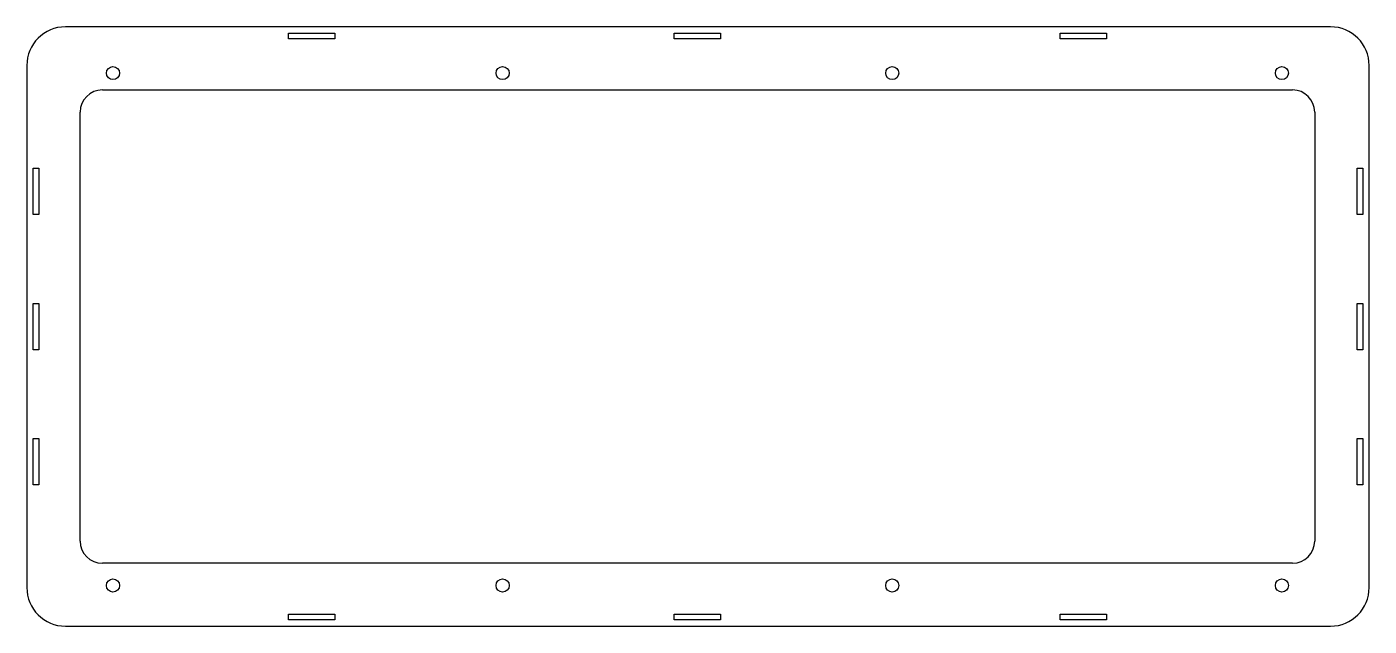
# Model space of a CAD drawing. Header units: millimetres. Extents: x -174 to 174, y -78 to 78.
import ezdxf

# ---------------------------------------------------------------- set-up
doc = ezdxf.new("R2010")
doc.units = ezdxf.units.MM
doc.layers.add('RING_HOLES', color=2, linetype='CONTINUOUS')
doc.layers.add('RING_OUTLINE', color=1, linetype='CONTINUOUS')

msp = doc.modelspace()

# ---------------------------------------------------------------- linework, layer by layer
at = {"layer": 'RING_HOLES'}
for p, q in [((-106, 76.025), (-94, 76.025)), ((-106, 74.525), (-106, 76.025)), ((-94, 74.525), (-106, 74.525)), ((-94, 76.025), (-94, 74.525)), ((-6, 76.025), (6, 76.025)), ((-6, 74.525), (-6, 76.025)), ((6, 74.525), (-6, 74.525)), ((6, 76.025), (6, 74.525)), ((94, 76.025), (106, 76.025)), ((94, 74.525), (94, 76.025)), ((106, 74.525), (94, 74.525)), ((106, 76.025), (106, 74.525)), ((-154.25, 61.3), (154.25, 61.3)), ((-160, -55.55), (-160, 55.55)), ((160, 55.55), (160, -55.55)), ((-172.225, 41), (-170.725, 41)), ((-172.225, 29), (-172.225, 41)), ((-170.725, 41), (-170.725, 29)), ((171.005, 41), (172.505, 41)), ((171.005, 29), (171.005, 41)), ((172.505, 41), (172.505, 29)), ((-170.725, 29), (-172.225, 29)), ((172.505, 29), (171.005, 29)), ((-172.225, 6), (-170.725, 6)), ((-172.225, -6), (-172.225, 6)), ((-170.725, 6), (-170.725, -6)), ((171.005, 6), (172.505, 6)), ((171.005, -6), (171.005, 6)), ((172.505, 6), (172.505, -6)), ((-170.725, -6), (-172.225, -6)), ((172.505, -6), (171.005, -6)), ((-172.225, -29), (-170.725, -29)), ((-172.225, -41), (-172.225, -29)), ((-170.725, -29), (-170.725, -41)), ((171.005, -29), (172.505, -29)), ((171.005, -41), (171.005, -29)), ((172.505, -29), (172.505, -41)), ((-170.725, -41), (-172.225, -41)), ((172.505, -41), (171.005, -41)), ((154.25, -61.3), (-154.25, -61.3)), ((-106, -74.488), (-94, -74.488)), ((-106, -75.988), (-106, -74.488)), ((-94, -75.988), (-106, -75.988)), ((-94, -74.488), (-94, -75.988)), ((-6, -74.488), (6, -74.488)), ((-6, -75.988), (-6, -74.488)), ((6, -75.988), (-6, -75.988)), ((6, -74.488), (6, -75.988)), ((94, -74.488), (106, -74.488)), ((94, -75.988), (94, -74.488)), ((106, -75.988), (94, -75.988)), ((106, -74.488), (106, -75.988))]:
    msp.add_line(p, q, dxfattribs=at)
for centre in [(-151.5, 65.66229), (-50.5, 65.66229), (50.5, 65.66229), (151.5, 65.66229), (-151.5, -67.07104), (-50.5, -67.07104), (50.5, -67.07104), (151.5, -67.07104)]:
    msp.add_circle(centre, 1.7, dxfattribs=at)
for centre, start, end in [((-154.25, 55.55), 90, 180), ((154.25, 55.55), 360, 90), ((-154.25, -55.55), 180, 270), ((154.25, -55.55), 270, 360)]:
    msp.add_arc(centre, 5.75, start, end, dxfattribs=at)
at = {"layer": 'RING_OUTLINE'}
for p, q in [((164.105, 77.625), (-163.825, 77.625)), ((-173.825, 67.625), (-173.825, -67.588)), ((174.105, -67.588), (174.105, 67.625)), ((-163.825, -77.588), (164.105, -77.588))]:
    msp.add_line(p, q, dxfattribs=at)
for centre, start, end in [((-163.825, 67.625), 90, 180), ((164.105, 67.625), 360, 90), ((-163.825, -67.588), 180, 270), ((164.105, -67.588), 270, 360)]:
    msp.add_arc(centre, 10, start, end, dxfattribs=at)

doc.saveas('drawing.dxf')
